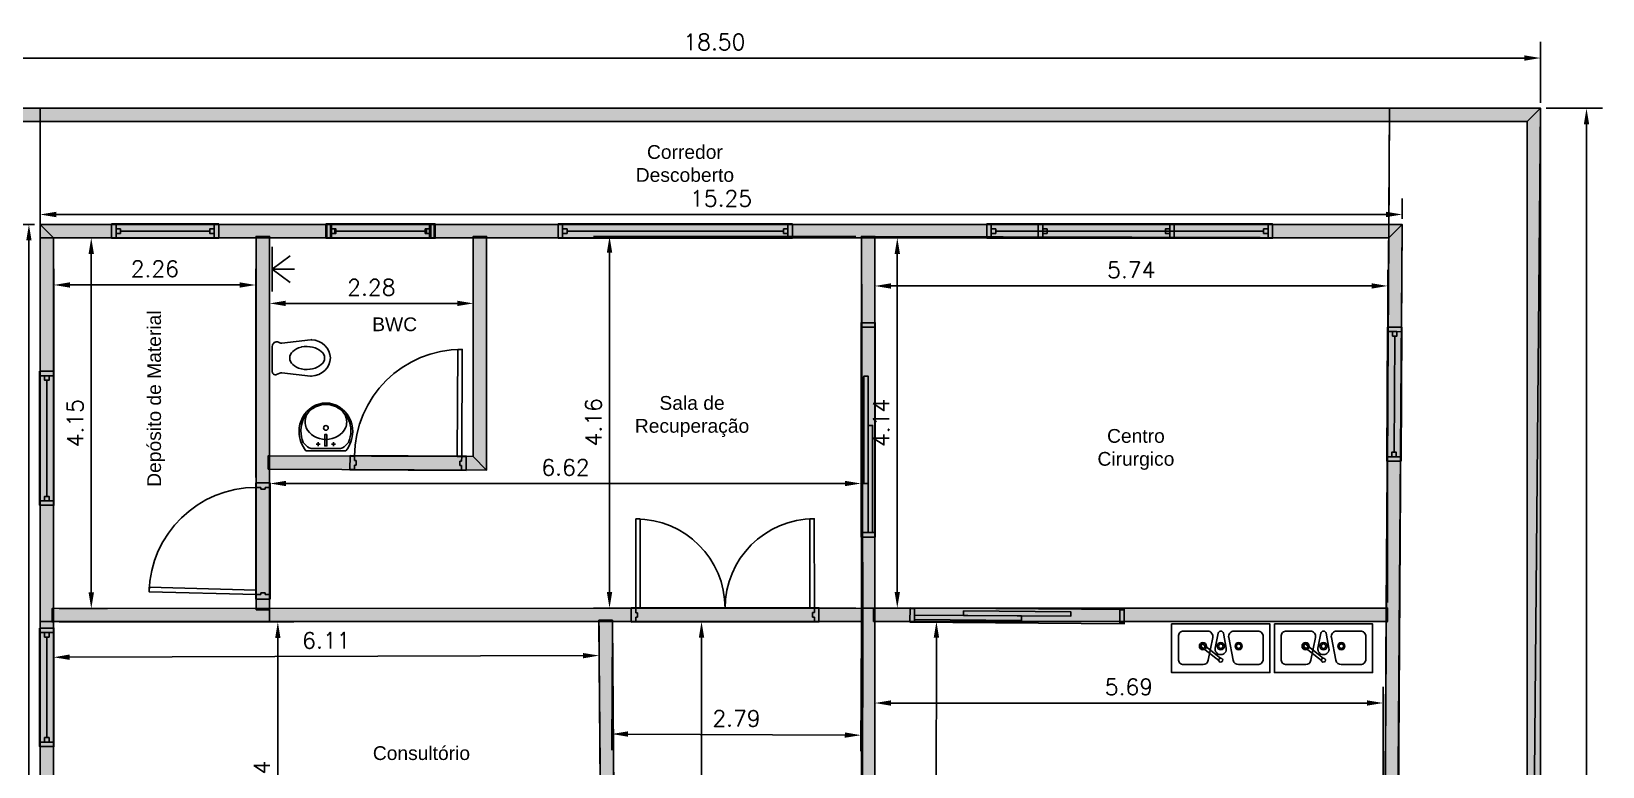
# Model space of a CAD drawing. Extents: x -7.4 to 20.1, y 0.2 to 18.5.
# Drawn here: x 2.51 to 20.1, y 10.26 to 18.49 of the extents above; entities that cross this region are included whole.
import ezdxf

# ---------------------------------------------------------------- set-up
doc = ezdxf.new("R2010")
doc.units = 0
doc.header["$MEASUREMENT"] = 0
doc.layers.get('0').update_dxf_attribs({"linetype": 'CONTINUOUS'})
doc.layers.get('Defpoints').update_dxf_attribs({"linetype": 'CONTINUOUS'})
for name, color, linetype in [('ACESSóRIOS', 7, 'CONTINUOUS'), ('ANNOTATIONS', 7, 'CONTINUOUS'), ('BUILDING_ENVELOPE', 51, 'CONTINUOUS'), ('ENCANAMENTO', 7, 'CONTINUOUS'), ('ENVELOPE_DE_CONSTRUçãO', 7, 'CONTINUOUS'), ('FIXTURES', 7, 'CONTINUOUS')]:
    doc.layers.add(name, color=color, linetype=linetype)
doc.styles.get("Standard").update_dxf_attribs({"font": 'txt.shx'})
doc.dimstyles.get("Standard").update_dxf_attribs({"dimtxt": 0.18, "dimasz": 0.18, "dimexe": 0.18, "dimexo": 0.0625, "dimgap": 0.09, "dimtad": 0, "dimtih": 1, "dimtoh": 1, "dimdec": 4, "dimzin": 0, "dimdsep": 46, "dimtxsty": 'Standard', "dimcen": 0.09, "dimadec": 0, "dimazin": 0, "dimtfac": 1, "dimtdec": 4, "dimtofl": 0, "dimtmove": 0, "dimatfit": 3, "dimfxl": 1, "dimtolj": 1, "dimtzin": 0, "dimarcsym": 0})

# ---------------------------------------------------------------- blocks, each defined once
blk = doc.blocks.new('*D26')
at = {"color": 0, "lineweight": -2, "transparency": 16777216}
for p, q in [((0.903, 17.694), (0.903, 18.374)), ((19.403, 17.694), (19.403, 18.374)), ((1.083, 18.194), (19.223, 18.194))]:
    blk.add_line(p, q, dxfattribs=at)
at = {"color": 0, "transparency": 16777216}
for points in [[(1.083, 18.224), (1.083, 18.164), (0.903, 18.194)], [(19.223, 18.224), (19.223, 18.164), (19.403, 18.194)]]:
    blk.add_solid(points, dxfattribs=at)
at = {"layer": 'Defpoints', "color": 0, "transparency": 16777216}
for p in [(19.403, 18.194), (0.903, 17.632), (19.403, 17.632)]:
    blk.add_point(p, dxfattribs=at)
at = {"color": 0, "transparency": 16777216, "insert": (10.153, 18.374), "char_height": 0.18, "attachment_point": 5}
blk.add_mtext('\\A1;18.50', dxfattribs=at)
blk = doc.blocks.new('*D27')
at = {"color": 0, "lineweight": -2, "transparency": 16777216}
for p, q in [((19.465, 17.632), (20.098, 17.632)), ((19.918, 17.452), (19.918, 0.362)), ((19.465, 0.182), (20.098, 0.182))]:
    blk.add_line(p, q, dxfattribs=at)
at = {"color": 0, "transparency": 16777216}
for points in [[(19.888, 17.452), (19.948, 17.452), (19.918, 17.632)], [(19.888, 0.362), (19.948, 0.362), (19.918, 0.182)]]:
    blk.add_solid(points, dxfattribs=at)
at = {"layer": 'Defpoints', "color": 0, "transparency": 16777216}
for p in [(19.403, 17.632), (19.403, 0.182), (19.918, 0.182)]:
    blk.add_point(p, dxfattribs=at)
at = {"color": 0, "transparency": 16777216, "insert": (19.738, 8.907), "char_height": 0.18, "attachment_point": 5, "rotation": 90}
blk.add_mtext('\\A1;17.45', dxfattribs=at)
blk = doc.blocks.new('*D29')
at = {"color": 0, "lineweight": -2, "transparency": 16777216}
for p, q in [((2.603, 16.394), (2.603, 16.623)), ((17.854, 16.394), (17.854, 16.623)), ((2.783, 16.443), (17.674, 16.443))]:
    blk.add_line(p, q, dxfattribs=at)
at = {"color": 0, "transparency": 16777216}
for points in [[(2.783, 16.473), (2.783, 16.413), (2.603, 16.443)], [(17.674, 16.473), (17.674, 16.413), (17.854, 16.443)]]:
    blk.add_solid(points, dxfattribs=at)
at = {"layer": 'Defpoints', "color": 0, "transparency": 16777216}
for p in [(17.854, 16.443), (2.603, 16.332), (17.854, 16.332)]:
    blk.add_point(p, dxfattribs=at)
at = {"color": 0, "transparency": 16777216, "insert": (10.228, 16.623), "char_height": 0.18, "attachment_point": 5}
blk.add_mtext('\\A1;15.25', dxfattribs=at)
blk = doc.blocks.new('*D30')
at = {"color": 0, "lineweight": -2, "transparency": 16777216}
for p, q in [((2.54, 16.332), (2.298, 16.332)), ((2.478, 16.152), (2.478, 1.412)), ((2.54, 1.232), (2.298, 1.232))]:
    blk.add_line(p, q, dxfattribs=at)
at = {"color": 0, "transparency": 16777216}
for points in [[(2.448, 16.152), (2.508, 16.152), (2.478, 16.332)], [(2.448, 1.412), (2.508, 1.412), (2.478, 1.232)]]:
    blk.add_solid(points, dxfattribs=at)
at = {"layer": 'Defpoints', "color": 0, "transparency": 16777216}
for p in [(2.603, 16.332), (2.478, 1.232), (2.603, 1.232)]:
    blk.add_point(p, dxfattribs=at)
at = {"color": 0, "transparency": 16777216, "insert": (2.298, 8.782), "char_height": 0.18, "attachment_point": 5, "rotation": 90}
blk.add_mtext('\\A1;15.10', dxfattribs=at)
blk = doc.blocks.new('*D31')
at = {"color": 0, "lineweight": -2, "transparency": 16777216}
for p, q in [((12.012, 16.182), (12.381, 16.182)), ((12.201, 16.002), (12.201, 12.218)), ((12.012, 12.038), (12.381, 12.038))]:
    blk.add_line(p, q, dxfattribs=at)
at = {"color": 0, "transparency": 16777216}
for points in [[(12.171, 16.002), (12.231, 16.002), (12.201, 16.182)], [(12.171, 12.218), (12.231, 12.218), (12.201, 12.038)]]:
    blk.add_solid(points, dxfattribs=at)
at = {"layer": 'Defpoints', "color": 0, "transparency": 16777216}
for p in [(11.95, 16.182), (11.95, 12.038), (12.201, 12.038)]:
    blk.add_point(p, dxfattribs=at)
at = {"color": 0, "transparency": 16777216, "insert": (12.021, 14.11), "char_height": 0.18, "attachment_point": 5, "rotation": 90}
blk.add_mtext('\\A1;4.14', dxfattribs=at)
blk = doc.blocks.new('*D32')
at = {"color": 0, "lineweight": -2, "transparency": 16777216}
for p, q in [((11.95, 12.1), (11.95, 15.823)), ((17.691, 12.1), (17.692, 15.823)), ((12.13, 15.643), (17.512, 15.643))]:
    blk.add_line(p, q, dxfattribs=at)
at = {"color": 0, "transparency": 16777216}
for points in [[(12.13, 15.673), (12.13, 15.613), (11.95, 15.643)], [(17.512, 15.673), (17.512, 15.613), (17.692, 15.643)]]:
    blk.add_solid(points, dxfattribs=at)
at = {"layer": 'Defpoints', "color": 0, "transparency": 16777216}
for p in [(17.692, 15.643), (11.95, 12.038), (17.691, 12.038)]:
    blk.add_point(p, dxfattribs=at)
at = {"color": 0, "transparency": 16777216, "insert": (14.821, 15.823), "char_height": 0.18, "attachment_point": 5, "rotation": 359.999}
blk.add_mtext('\\A1;5.74', dxfattribs=at)
blk = doc.blocks.new('*D33')
at = {"color": 0, "lineweight": -2, "transparency": 16777216}
for p, q in [((5.178, 13.375), (5.178, 13.252)), ((5.358, 13.432), (11.615, 13.432)), ((11.795, 13.375), (11.795, 13.252))]:
    blk.add_line(p, q, dxfattribs=at)
at = {"color": 0, "transparency": 16777216}
for points in [[(5.358, 13.462), (5.358, 13.402), (5.178, 13.432)], [(11.615, 13.462), (11.615, 13.402), (11.795, 13.432)]]:
    blk.add_solid(points, dxfattribs=at)
at = {"layer": 'Defpoints', "color": 0, "transparency": 16777216}
for p in [(5.178, 13.438), (11.795, 13.438), (11.795, 13.432)]:
    blk.add_point(p, dxfattribs=at)
at = {"color": 0, "transparency": 16777216, "insert": (8.486, 13.612), "char_height": 0.18, "attachment_point": 5}
blk.add_mtext('\\A1;6.62', dxfattribs=at)
blk = doc.blocks.new('*D34')
at = {"color": 0, "lineweight": -2, "transparency": 16777216}
for p, q in [((2.758, 13.5), (2.758, 15.834)), ((5.017, 13.5), (5.017, 15.834)), ((4.837, 15.654), (2.938, 15.654))]:
    blk.add_line(p, q, dxfattribs=at)
at = {"color": 0, "transparency": 16777216}
for points in [[(2.938, 15.684), (2.938, 15.624), (2.758, 15.654)], [(4.837, 15.684), (4.837, 15.624), (5.017, 15.654)]]:
    blk.add_solid(points, dxfattribs=at)
at = {"layer": 'Defpoints', "color": 0, "transparency": 16777216}
for p in [(2.758, 15.654), (2.758, 13.438), (5.017, 13.438)]:
    blk.add_point(p, dxfattribs=at)
at = {"color": 0, "transparency": 16777216, "insert": (3.888, 15.834), "char_height": 0.18, "attachment_point": 5}
blk.add_mtext('\\A1;2.26', dxfattribs=at)
blk = doc.blocks.new('*D35')
at = {"color": 0, "lineweight": -2, "transparency": 16777216}
for p, q in [((5.172, 16.119), (5.172, 15.268)), ((7.453, 16.119), (7.453, 15.268)), ((5.352, 15.448), (7.273, 15.448))]:
    blk.add_line(p, q, dxfattribs=at)
at = {"color": 0, "transparency": 16777216}
for points in [[(5.352, 15.478), (5.352, 15.418), (5.172, 15.448)], [(7.273, 15.478), (7.273, 15.418), (7.453, 15.448)]]:
    blk.add_solid(points, dxfattribs=at)
at = {"layer": 'Defpoints', "color": 0, "transparency": 16777216}
for p in [(5.172, 16.182), (7.453, 16.182), (7.453, 15.448)]:
    blk.add_point(p, dxfattribs=at)
at = {"color": 0, "transparency": 16777216, "insert": (6.312, 15.628), "char_height": 0.18, "attachment_point": 5}
blk.add_mtext('\\A1;2.28', dxfattribs=at)
blk = doc.blocks.new('*D36')
at = {"color": 0, "lineweight": -2, "transparency": 16777216}
for p, q in [((2.753, 11.819), (2.755, 11.307)), ((8.862, 11.838), (8.863, 11.326)), ((2.934, 11.488), (8.683, 11.505))]:
    blk.add_line(p, q, dxfattribs=at)
at = {"color": 0, "transparency": 16777216}
for points in [[(2.934, 11.518), (2.934, 11.458), (2.754, 11.487)], [(8.682, 11.535), (8.683, 11.475), (8.863, 11.506)]]:
    blk.add_solid(points, dxfattribs=at)
at = {"layer": 'Defpoints', "color": 0, "transparency": 16777216}
for p in [(2.753, 11.882), (8.861, 11.901), (8.863, 11.506)]:
    blk.add_point(p, dxfattribs=at)
at = {"color": 0, "transparency": 16777216, "insert": (5.808, 11.676), "char_height": 0.18, "attachment_point": 5, "rotation": 0.1771}
blk.add_mtext('\\A1;6.11', dxfattribs=at)
blk = doc.blocks.new('*D37')
at = {"color": 0, "lineweight": -2, "transparency": 16777216}
for p, q in [((9.074, 11.886), (10.189, 11.886)), ((10.009, 11.706), (10.009, 1.412)), ((9.074, 1.232), (10.189, 1.232))]:
    blk.add_line(p, q, dxfattribs=at)
at = {"color": 0, "transparency": 16777216}
for points in [[(9.979, 11.706), (10.039, 11.706), (10.009, 11.886)], [(9.979, 1.412), (10.039, 1.412), (10.009, 1.232)]]:
    blk.add_solid(points, dxfattribs=at)
at = {"layer": 'Defpoints', "color": 0, "transparency": 16777216}
for p in [(9.011, 11.886), (9.011, 1.232), (10.009, 1.232)]:
    blk.add_point(p, dxfattribs=at)
at = {"color": 0, "transparency": 16777216, "insert": (9.829, 6.559), "char_height": 0.18, "attachment_point": 5, "rotation": 90}
blk.add_mtext('\\A1;10.65', dxfattribs=at)
blk = doc.blocks.new('*D39')
at = {"color": 0, "lineweight": -2, "transparency": 16777216}
for p, q in [((2.815, 16.182), (3.356, 16.182)), ((3.176, 12.212), (3.176, 16.002)), ((2.815, 12.032), (3.356, 12.032))]:
    blk.add_line(p, q, dxfattribs=at)
at = {"color": 0, "transparency": 16777216}
for points in [[(3.146, 16.002), (3.206, 16.002), (3.176, 16.182)], [(3.146, 12.212), (3.206, 12.212), (3.176, 12.032)]]:
    blk.add_solid(points, dxfattribs=at)
at = {"layer": 'Defpoints', "color": 0, "transparency": 16777216}
for p in [(2.753, 16.182), (3.176, 16.182), (2.753, 12.032)]:
    blk.add_point(p, dxfattribs=at)
at = {"color": 0, "transparency": 16777216, "insert": (2.996, 14.107), "char_height": 0.18, "attachment_point": 5, "rotation": 90}
blk.add_mtext('\\A1;4.15', dxfattribs=at)
blk = doc.blocks.new('*D40')
at = {"color": 0, "lineweight": -2, "transparency": 16777216}
for p, q in [((2.815, 11.882), (5.445, 11.882)), ((5.265, 11.702), (5.265, 8.418)), ((2.815, 8.238), (5.445, 8.238))]:
    blk.add_line(p, q, dxfattribs=at)
at = {"color": 0, "transparency": 16777216}
for points in [[(5.235, 11.702), (5.295, 11.702), (5.265, 11.882)], [(5.235, 8.418), (5.295, 8.418), (5.265, 8.238)]]:
    blk.add_solid(points, dxfattribs=at)
at = {"layer": 'Defpoints', "color": 0, "transparency": 16777216}
for p in [(2.753, 11.882), (2.753, 8.238), (5.265, 8.238)]:
    blk.add_point(p, dxfattribs=at)
at = {"color": 0, "transparency": 16777216, "insert": (5.085, 10.06), "char_height": 0.18, "attachment_point": 5, "rotation": 90}
blk.add_mtext('\\A1;3.64', dxfattribs=at)
blk = doc.blocks.new('*D47')
at = {"color": 0, "lineweight": -2, "transparency": 16777216}
for p, q in [((12.017, 11.888), (12.819, 11.887)), ((12.634, 6.517), (12.639, 11.707)), ((12.012, 6.338), (12.814, 6.337))]:
    blk.add_line(p, q, dxfattribs=at)
at = {"color": 0, "transparency": 16777216}
for points in [[(12.609, 11.707), (12.669, 11.707), (12.639, 11.887)], [(12.604, 6.517), (12.664, 6.517), (12.634, 6.337)]]:
    blk.add_solid(points, dxfattribs=at)
at = {"layer": 'Defpoints', "color": 0, "transparency": 16777216}
for p in [(11.955, 11.888), (12.639, 11.887), (11.95, 6.338)]:
    blk.add_point(p, dxfattribs=at)
at = {"color": 0, "transparency": 16777216, "insert": (12.456, 9.112), "char_height": 0.18, "attachment_point": 5, "rotation": 89.9476}
blk.add_mtext('\\A1;5.55', dxfattribs=at)
blk = doc.blocks.new('*D48')
at = {"color": 0, "lineweight": -2, "transparency": 16777216}
for p, q in [((11.95, 6.4), (11.95, 11.155)), ((17.64, 6.4), (17.64, 11.155)), ((12.13, 10.975), (17.46, 10.975))]:
    blk.add_line(p, q, dxfattribs=at)
at = {"color": 0, "transparency": 16777216}
for points in [[(12.13, 11.005), (12.13, 10.945), (11.95, 10.975)], [(17.46, 11.005), (17.46, 10.945), (17.64, 10.975)]]:
    blk.add_solid(points, dxfattribs=at)
at = {"layer": 'Defpoints', "color": 0, "transparency": 16777216}
for p in [(17.64, 10.975), (11.95, 6.338), (17.64, 6.338)]:
    blk.add_point(p, dxfattribs=at)
at = {"color": 0, "transparency": 16777216, "insert": (14.795, 11.155), "char_height": 0.18, "attachment_point": 5}
blk.add_mtext('\\A1;5.69', dxfattribs=at)
blk = doc.blocks.new('*D53')
at = {"color": 0, "lineweight": -2, "transparency": 16777216}
for p, q in [((11.737, 16.197), (8.799, 16.197)), ((8.979, 12.218), (8.979, 16.017)), ((11.737, 12.038), (8.799, 12.038))]:
    blk.add_line(p, q, dxfattribs=at)
at = {"color": 0, "transparency": 16777216}
for points in [[(8.949, 16.017), (9.009, 16.017), (8.979, 16.197)], [(8.949, 12.218), (9.009, 12.218), (8.979, 12.038)]]:
    blk.add_solid(points, dxfattribs=at)
at = {"layer": 'Defpoints', "color": 0, "transparency": 16777216}
for p in [(8.979, 16.197), (11.8, 16.197), (11.8, 12.038)]:
    blk.add_point(p, dxfattribs=at)
at = {"color": 0, "transparency": 16777216, "insert": (8.799, 14.117), "char_height": 0.18, "attachment_point": 5, "rotation": 90}
blk.add_mtext('\\A1;4.16', dxfattribs=at)
blk = doc.blocks.new('*D58')
at = {"color": 0, "lineweight": -2, "transparency": 16777216}
for p, q in [((9.011, 11.838), (9.004, 10.448)), ((11.799, 11.825), (11.793, 10.435)), ((9.185, 10.628), (11.614, 10.616))]:
    blk.add_line(p, q, dxfattribs=at)
at = {"color": 0, "transparency": 16777216}
for points in [[(9.185, 10.658), (9.185, 10.598), (9.005, 10.628)], [(11.614, 10.646), (11.613, 10.586), (11.794, 10.615)]]:
    blk.add_solid(points, dxfattribs=at)
at = {"layer": 'Defpoints', "color": 0, "transparency": 16777216}
for p in [(9.011, 11.901), (11.8, 11.888), (11.794, 10.615)]:
    blk.add_point(p, dxfattribs=at)
at = {"color": 0, "transparency": 16777216, "insert": (10.4, 10.802), "char_height": 0.18, "attachment_point": 5, "rotation": 359.7282}
blk.add_mtext('\\A1;2.79', dxfattribs=at)

msp = doc.modelspace()

# ---------------------------------------------------------------- hatches: boundary and pattern name
at = {"layer": 'BUILDING_ENVELOPE'}
for points in [[(0.903, 17.632), (19.403, 17.632), (19.253, 17.482), (1.053, 17.482)], [(19.253, 0.182), (19.253, 17.482), (19.403, 17.632), (19.403, 0.182), (19.328, 0.182)], [(2.603, 16.332), (17.854, 16.332), (17.703, 16.182), (2.753, 16.182)], [(2.753, 16.182), (2.753, 1.232), (2.603, 1.232), (2.603, 16.332)], [(5.022, 16.182), (5.172, 16.182), (5.172, 16.197), (5.022, 16.197)], [(7.453, 16.182), (7.603, 16.182), (7.603, 16.197), (7.453, 16.197)], [(11.8, 16.182), (11.95, 16.182), (11.95, 16.197), (11.8, 16.197)], [(17.854, 16.332), (17.757, 1.082), (17.608, 1.232), (17.703, 16.182)], [(5.172, 16.182), (5.173, 12.033), (5.023, 12.033), (5.022, 16.182)], [(7.453, 13.733), (7.453, 16.182), (7.603, 16.182), (7.603, 13.582)], [(11.95, 16.182), (11.95, 4.332), (11.8, 4.182), (11.8, 16.182)], [(5.172, 13.593), (5.172, 13.743), (5.157, 13.743), (5.157, 13.593)], [(5.172, 13.743), (7.453, 13.733), (7.603, 13.582), (5.172, 13.593)], [(2.753, 11.882), (2.753, 12.032), (2.738, 12.032), (2.738, 11.882)], [(2.753, 12.032), (11.8, 12.038), (11.8, 11.888), (2.753, 11.882)], [(5.173, 12.033), (5.023, 12.033), (5.023, 12.018), (5.173, 12.018)], [(11.8, 12.038), (11.8, 11.888), (11.815, 11.888), (11.815, 12.038)], [(11.95, 11.888), (11.95, 12.038), (11.935, 12.038), (11.935, 11.888)], [(11.95, 12.038), (17.676, 12.038), (17.676, 11.888), (11.95, 11.888)], [(17.676, 12.038), (17.676, 11.888), (17.691, 11.888), (17.691, 12.038)], [(8.861, 11.886), (9.011, 11.886), (9.011, 11.901), (8.861, 11.901)], [(9.011, 11.886), (9.073, 4.188), (8.922, 4.338), (8.861, 11.886)]]:
    msp.add_hatch(color=253, dxfattribs=at).paths.add_polyline_path(points)

# ---------------------------------------------------------------- linework, layer by layer
for points in [[(0.903, 17.632), (19.403, 17.632), (19.253, 1.082), (0.903, 1.082), (0.903, 17.632)], [(0.903, 17.632), (19.403, 17.632)], [(0.903, 1.082), (2.603, 1.082), (2.603, 16.332), (2.603, 17.632), (0.903, 17.632), (0.903, 1.082)], [(2.603, 16.332), (17.854, 16.332), (17.757, 1.082), (0.903, 1.082)], [(2.603, 16.332), (17.854, 16.332), (17.742, 1.097), (2.603, 1.232), (2.603, 16.332)]]:
    msp.add_lwpolyline(points)
at = {"layer": 'ACESSóRIOS', "color": 7, "linetype": 'Continuous'}
for p, q in [((15.617, 11.638), (15.597, 11.613)), ((15.597, 11.613), (15.801, 11.452)), ((15.821, 11.476), (15.617, 11.638)), ((16.767, 11.638), (16.747, 11.613)), ((16.747, 11.613), (16.951, 11.452)), ((16.971, 11.476), (16.767, 11.638))]:
    msp.add_line(p, q, dxfattribs=at)
for points in [[(15.273, 11.86), (15.273, 11.316), (16.373, 11.316), (16.373, 11.86)], [(16.423, 11.86), (16.423, 11.316), (17.523, 11.316), (17.523, 11.86)]]:
    msp.add_lwpolyline(points, close=True, dxfattribs=at)
for points in [[(15.348, 11.72), (15.348, 11.465, 0.414214), (15.408, 11.405), (15.624, 11.405, 0.357511), (15.682, 11.453), (15.733, 11.708, 0.473285), (15.675, 11.78), (15.408, 11.78, 0.414214)], [(15.761, 11.588), (15.793, 11.755, -0.3601), (15.823, 11.78, -0.3601), (15.852, 11.755), (15.884, 11.588, -0.470481), (15.825, 11.517), (15.82, 11.517, -0.470481)], [(16.298, 11.72), (16.298, 11.465, -0.414214), (16.238, 11.405), (16.022, 11.405, -0.357511), (15.963, 11.453), (15.912, 11.708, -0.473285), (15.971, 11.78), (16.238, 11.78, -0.414214)], [(16.498, 11.72), (16.498, 11.465, 0.414214), (16.558, 11.405), (16.774, 11.405, 0.357511), (16.832, 11.453), (16.883, 11.708, 0.473285), (16.825, 11.78), (16.558, 11.78, 0.414214)], [(16.911, 11.588), (16.943, 11.755, -0.3601), (16.973, 11.78, -0.3601), (17.002, 11.755), (17.034, 11.588, -0.470481), (16.975, 11.517), (16.97, 11.517, -0.470481)], [(17.448, 11.72), (17.448, 11.465, -0.414214), (17.388, 11.405), (17.172, 11.405, -0.357511), (17.113, 11.453), (17.062, 11.708, -0.473285), (17.121, 11.78), (17.388, 11.78, -0.414214)]]:
    msp.add_lwpolyline(points, format="xyb", close=True, dxfattribs=at)
for centre, radius, start, end in [((15.623, 11.611), 0.04, 0, 180), ((15.623, 11.611), 0.04, 180, 0), ((15.623, 11.611), 0.025, 0, 180), ((15.623, 11.611), 0.025, 180, 0), ((15.823, 11.611), 0.04, 0, 180), ((15.823, 11.611), 0.04, 180, 0), ((15.823, 11.611), 0.025, 0, 180), ((15.823, 11.611), 0.025, 180, 0), ((16.023, 11.611), 0.04, 0, 180), ((16.023, 11.611), 0.04, 180, 0), ((16.023, 11.611), 0.025, 0, 180), ((16.023, 11.611), 0.025, 180, 0), ((16.773, 11.611), 0.04, 0, 180), ((16.773, 11.611), 0.04, 180, 0), ((16.773, 11.611), 0.025, 0, 180), ((16.773, 11.611), 0.025, 180, 0), ((16.973, 11.611), 0.04, 0, 180), ((16.973, 11.611), 0.04, 180, 0), ((16.973, 11.611), 0.025, 0, 180), ((16.973, 11.611), 0.025, 180, 0), ((17.173, 11.611), 0.04, 0, 180), ((17.173, 11.611), 0.04, 180, 0), ((17.173, 11.611), 0.025, 0, 180), ((17.173, 11.611), 0.025, 180, 0)]:
    msp.add_arc(centre, radius, start, end, dxfattribs=at)
for centre, start_param, end_param in [((15.823, 11.455), 1.570796, 2.366399), ((15.823, 11.455), 1.570796, 2.366399), ((15.823, 11.455), 2.366399, 4.712389), ((15.823, 11.455), 0.775193, 1.570796), ((15.823, 11.455), 0.775193, 1.570796), ((15.823, 11.455), 4.712389, 7.058379), ((16.973, 11.455), 1.570796, 2.366399), ((16.973, 11.455), 1.570796, 2.366399), ((16.973, 11.455), 2.366399, 4.712389), ((16.973, 11.455), 0.775193, 1.570796), ((16.973, 11.455), 0.775193, 1.570796), ((16.973, 11.455), 4.712389, 7.058379)]:
    msp.add_ellipse(centre, major_axis=(0.0137, 0.0172), ratio=0.994737, start_param=start_param, end_param=end_param, dxfattribs=at)
at = {"layer": 'BUILDING_ENVELOPE', "color": 7, "linetype": 'Continuous'}
for p, q in [((0.903, 17.632), (19.403, 17.632)), ((1.053, 17.482), (19.253, 17.482)), ((2.603, 16.332), (17.854, 16.332)), ((2.603, 16.332), (2.603, 1.232)), ((3.403, 16.182), (3.403, 16.332)), ((3.403, 16.332), (3.453, 16.332)), ((3.403, 16.182), (3.403, 16.332)), ((3.453, 16.332), (3.453, 16.282)), ((3.453, 16.232), (3.453, 16.182)), ((3.503, 16.257), (4.503, 16.257)), ((4.603, 16.332), (4.553, 16.332)), ((4.553, 16.332), (4.553, 16.282)), ((4.553, 16.232), (4.553, 16.182)), ((4.603, 16.182), (4.603, 16.332)), ((4.603, 16.182), (4.603, 16.332)), ((5.803, 16.182), (5.803, 16.332)), ((5.803, 16.332), (5.853, 16.332)), ((5.803, 16.182), (5.803, 16.332)), ((5.815, 16.332), (5.815, 16.182)), ((5.865, 16.332), (5.815, 16.332)), ((5.815, 16.332), (5.815, 16.182)), ((5.853, 16.332), (5.853, 16.282)), ((5.853, 16.232), (5.853, 16.182)), ((5.865, 16.282), (5.865, 16.332)), ((5.865, 16.182), (5.865, 16.232)), ((5.903, 16.257), (6.928, 16.257)), ((6.915, 16.257), (5.915, 16.257)), ((6.965, 16.282), (6.965, 16.332)), ((6.965, 16.332), (7.015, 16.332)), ((6.965, 16.182), (6.965, 16.232)), ((7.028, 16.332), (6.978, 16.332)), ((6.978, 16.332), (6.978, 16.282)), ((6.978, 16.232), (6.978, 16.182)), ((7.015, 16.332), (7.015, 16.182)), ((7.015, 16.332), (7.015, 16.182)), ((7.028, 16.182), (7.028, 16.332)), ((7.028, 16.182), (7.028, 16.332)), ((8.403, 16.182), (8.403, 16.332)), ((8.403, 16.332), (8.453, 16.332)), ((8.403, 16.182), (8.403, 16.332)), ((8.453, 16.332), (8.453, 16.282)), ((8.453, 16.232), (8.453, 16.182)), ((8.503, 16.257), (10.927, 16.257)), ((11.027, 16.332), (10.977, 16.332)), ((10.977, 16.332), (10.977, 16.282)), ((10.977, 16.232), (10.977, 16.182)), ((11.027, 16.182), (11.027, 16.332)), ((11.027, 16.182), (11.027, 16.332)), ((13.203, 16.182), (13.203, 16.332)), ((13.203, 16.332), (13.253, 16.332)), ((13.203, 16.182), (13.203, 16.332)), ((13.253, 16.332), (13.253, 16.282)), ((13.253, 16.232), (13.253, 16.182)), ((13.303, 16.257), (15.203, 16.257)), ((13.779, 16.182), (13.779, 16.332)), ((13.779, 16.332), (13.829, 16.332)), ((13.779, 16.182), (13.779, 16.332)), ((13.829, 16.332), (13.829, 16.282)), ((13.829, 16.232), (13.829, 16.182)), ((13.879, 16.257), (16.303, 16.257)), ((15.303, 16.332), (15.253, 16.332)), ((15.253, 16.332), (15.253, 16.282)), ((15.253, 16.232), (15.253, 16.182)), ((15.303, 16.182), (15.303, 16.332)), ((15.303, 16.182), (15.303, 16.332)), ((16.403, 16.332), (16.353, 16.332)), ((16.353, 16.332), (16.353, 16.282)), ((16.353, 16.232), (16.353, 16.182)), ((16.403, 16.182), (16.403, 16.332)), ((16.403, 16.182), (16.403, 16.332)), ((17.854, 16.332), (17.757, 1.082)), ((2.753, 16.182), (17.703, 16.182)), ((2.753, 16.182), (2.753, 1.232)), ((3.453, 16.182), (3.403, 16.182)), ((4.553, 16.182), (4.603, 16.182)), ((5.022, 16.182), (5.023, 12.033)), ((5.172, 16.182), (5.173, 12.033)), ((5.853, 16.182), (5.803, 16.182)), ((5.815, 16.182), (5.865, 16.182)), ((7.015, 16.182), (6.965, 16.182)), ((6.978, 16.182), (7.028, 16.182)), ((7.453, 13.733), (7.453, 16.182)), ((7.603, 13.582), (7.603, 16.182)), ((8.453, 16.182), (8.403, 16.182)), ((10.977, 16.182), (11.027, 16.182)), ((11.8, 16.182), (11.8, 4.182)), ((11.95, 16.182), (11.95, 4.332)), ((13.253, 16.182), (13.203, 16.182)), ((13.829, 16.182), (13.779, 16.182)), ((15.253, 16.182), (15.303, 16.182)), ((16.353, 16.182), (16.403, 16.182)), ((17.703, 16.182), (17.608, 1.232)), ((17.697, 15.182), (17.696, 15.132)), ((17.696, 15.132), (17.746, 15.132)), ((17.846, 15.181), (17.697, 15.182)), ((17.846, 15.181), (17.697, 15.182)), ((17.796, 15.132), (17.846, 15.131)), ((17.846, 15.131), (17.846, 15.181)), ((17.763, 13.782), (17.771, 15.082)), ((2.603, 14.688), (2.753, 14.688)), ((2.603, 14.638), (2.603, 14.688)), ((2.603, 14.688), (2.753, 14.688)), ((2.653, 14.638), (2.603, 14.638)), ((2.753, 14.638), (2.703, 14.638)), ((2.753, 14.688), (2.753, 14.638)), ((2.678, 14.588), (2.678, 13.288)), ((5.172, 13.743), (7.453, 13.733)), ((6.073, 13.589), (6.074, 13.739)), ((6.073, 13.589), (6.074, 13.739)), ((6.074, 13.739), (6.124, 13.739)), ((6.124, 13.739), (6.123, 13.689)), ((7.324, 13.733), (7.323, 13.683)), ((7.374, 13.733), (7.324, 13.733)), ((7.373, 13.583), (7.374, 13.733)), ((7.373, 13.583), (7.374, 13.733)), ((17.687, 13.682), (17.687, 13.732)), ((17.687, 13.732), (17.737, 13.732)), ((17.787, 13.732), (17.837, 13.731)), ((17.837, 13.731), (17.837, 13.681)), ((5.172, 13.593), (7.603, 13.582)), ((6.123, 13.589), (6.073, 13.589)), ((6.123, 13.689), (6.143, 13.688)), ((6.123, 13.639), (6.123, 13.589)), ((6.143, 13.638), (6.123, 13.639)), ((6.143, 13.688), (6.143, 13.638)), ((7.323, 13.683), (7.303, 13.683)), ((7.303, 13.683), (7.303, 13.633)), ((7.303, 13.633), (7.323, 13.633)), ((7.323, 13.633), (7.323, 13.583)), ((7.323, 13.583), (7.373, 13.583)), ((17.837, 13.681), (17.687, 13.682)), ((17.837, 13.681), (17.687, 13.682)), ((5.172, 13.438), (5.022, 13.438)), ((5.022, 13.438), (5.022, 13.388)), ((5.172, 13.438), (5.022, 13.438)), ((5.022, 13.388), (5.073, 13.388)), ((5.073, 13.388), (5.073, 13.368)), ((5.123, 13.388), (5.172, 13.388)), ((5.123, 13.368), (5.123, 13.388)), ((5.172, 13.388), (5.172, 13.438)), ((2.653, 13.238), (2.603, 13.238)), ((2.603, 13.238), (2.603, 13.188)), ((2.753, 13.238), (2.703, 13.238)), ((2.753, 13.188), (2.753, 13.238)), ((5.073, 13.368), (5.123, 13.368)), ((2.603, 13.188), (2.753, 13.188)), ((2.603, 13.188), (2.753, 13.188)), ((5.023, 12.138), (5.023, 12.188)), ((5.023, 12.188), (5.073, 12.188)), ((5.073, 12.188), (5.073, 12.208)), ((5.073, 12.208), (5.123, 12.208)), ((5.123, 12.208), (5.123, 12.188)), ((5.123, 12.188), (5.173, 12.188)), ((5.173, 12.188), (5.173, 12.138)), ((2.753, 12.032), (11.8, 12.038)), ((5.173, 12.138), (5.023, 12.138)), ((5.173, 12.138), (5.023, 12.138)), ((11.95, 12.038), (17.676, 12.038)), ((2.603, 11.813), (2.753, 11.813)), ((2.603, 11.763), (2.603, 11.813)), ((2.603, 11.813), (2.753, 11.813)), ((2.753, 11.882), (11.8, 11.888)), ((2.753, 11.813), (2.753, 11.763)), ((8.861, 11.886), (8.922, 4.338)), ((9.011, 11.886), (9.073, 4.188)), ((11.95, 11.888), (17.676, 11.888)), ((2.653, 11.763), (2.603, 11.763)), ((2.678, 11.713), (2.678, 10.588)), ((2.753, 11.763), (2.703, 11.763)), ((2.653, 10.538), (2.603, 10.538)), ((2.603, 10.538), (2.603, 10.488)), ((2.603, 10.488), (2.753, 10.488)), ((2.603, 10.488), (2.753, 10.488)), ((2.753, 10.538), (2.703, 10.538)), ((2.753, 10.488), (2.753, 10.538))]:
    msp.add_line(p, q, dxfattribs=at)
for points in [[(0.903, 17.632), (19.403, 17.632), (19.253, 17.482), (1.053, 17.482)], [(19.253, 0.182), (19.253, 17.482), (19.403, 17.632), (19.403, 0.182), (19.328, 0.182)], [(2.603, 16.332), (17.854, 16.332), (17.703, 16.182), (2.753, 16.182)], [(2.753, 16.182), (2.753, 1.232), (2.603, 1.232), (2.603, 16.332)], [(3.403, 16.177), (4.603, 16.177), (4.603, 16.337), (3.403, 16.337)], [(3.453, 16.282), (3.503, 16.282), (3.503, 16.232), (3.453, 16.232)], [(4.553, 16.282), (4.503, 16.282), (4.503, 16.232), (4.553, 16.232)], [(5.022, 16.182), (5.172, 16.182), (5.172, 16.197), (5.022, 16.197)], [(5.803, 16.177), (7.028, 16.177), (7.028, 16.337), (5.803, 16.337)], [(7.015, 16.337), (5.815, 16.337), (5.815, 16.177), (7.015, 16.177)], [(5.853, 16.282), (5.903, 16.282), (5.903, 16.232), (5.853, 16.232)], [(5.865, 16.232), (5.915, 16.232), (5.915, 16.282), (5.865, 16.282)], [(6.965, 16.232), (6.915, 16.232), (6.915, 16.282), (6.965, 16.282)], [(6.978, 16.282), (6.928, 16.282), (6.928, 16.232), (6.978, 16.232)], [(7.453, 16.182), (7.603, 16.182), (7.603, 16.197), (7.453, 16.197)], [(8.403, 16.177), (11.027, 16.177), (11.027, 16.337), (8.403, 16.337)], [(8.453, 16.282), (8.503, 16.282), (8.503, 16.232), (8.453, 16.232)], [(10.977, 16.282), (10.927, 16.282), (10.927, 16.232), (10.977, 16.232)], [(11.8, 16.182), (11.95, 16.182), (11.95, 16.197), (11.8, 16.197)], [(13.203, 16.177), (15.303, 16.177), (15.303, 16.337), (13.203, 16.337)], [(13.253, 16.282), (13.303, 16.282), (13.303, 16.232), (13.253, 16.232)], [(13.779, 16.177), (16.403, 16.177), (16.403, 16.337), (13.779, 16.337)], [(13.829, 16.282), (13.879, 16.282), (13.879, 16.232), (13.829, 16.232)], [(15.253, 16.282), (15.203, 16.282), (15.203, 16.232), (15.253, 16.232)], [(16.353, 16.282), (16.303, 16.282), (16.303, 16.232), (16.353, 16.232)], [(17.854, 16.332), (17.757, 1.082), (17.608, 1.232), (17.703, 16.182)], [(5.172, 16.182), (5.173, 12.033), (5.023, 12.033), (5.022, 16.182)], [(7.453, 13.733), (7.453, 16.182), (7.603, 16.182), (7.603, 13.582)], [(11.95, 16.182), (11.95, 4.332), (11.8, 4.182), (11.8, 16.182)], [(17.842, 13.681), (17.852, 15.181), (17.691, 15.182), (17.682, 13.682)], [(17.746, 15.132), (17.746, 15.082), (17.796, 15.082), (17.796, 15.132)], [(7.279, 14.933), (7.274, 13.733), (7.324, 13.733), (7.329, 14.933)], [(2.598, 14.688), (2.598, 13.188), (2.758, 13.188), (2.758, 14.688)], [(2.703, 14.638), (2.703, 14.588), (2.653, 14.588), (2.653, 14.638)], [(5.172, 13.593), (5.172, 13.743), (5.157, 13.743), (5.157, 13.593)], [(5.172, 13.743), (7.453, 13.733), (7.603, 13.582), (5.172, 13.593)], [(6.073, 13.584), (7.373, 13.578), (7.374, 13.738), (6.074, 13.744)], [(17.737, 13.732), (17.738, 13.782), (17.788, 13.782), (17.787, 13.732)], [(5.178, 13.438), (5.178, 12.138), (5.018, 12.138), (5.017, 13.438)], [(2.703, 13.238), (2.703, 13.288), (2.653, 13.288), (2.653, 13.238)], [(3.824, 12.27), (5.024, 12.238), (5.023, 12.188), (3.823, 12.22)], [(2.753, 11.882), (2.753, 12.032), (2.738, 12.032), (2.738, 11.882)], [(2.753, 12.032), (11.8, 12.038), (11.8, 11.888), (2.753, 11.882)], [(5.173, 12.033), (5.023, 12.033), (5.023, 12.018), (5.173, 12.018)], [(11.8, 12.038), (11.8, 11.888), (11.815, 11.888), (11.815, 12.038)], [(11.95, 11.888), (11.95, 12.038), (11.935, 12.038), (11.935, 11.888)], [(11.95, 12.038), (17.676, 12.038), (17.676, 11.888), (11.95, 11.888)], [(17.676, 12.038), (17.676, 11.888), (17.691, 11.888), (17.691, 12.038)], [(2.598, 11.813), (2.598, 10.488), (2.758, 10.488), (2.758, 11.813)], [(8.861, 11.886), (9.011, 11.886), (9.011, 11.901), (8.861, 11.901)], [(9.011, 11.886), (9.073, 4.188), (8.922, 4.338), (8.861, 11.886)], [(2.703, 11.763), (2.703, 11.713), (2.653, 11.713), (2.653, 11.763)], [(2.703, 10.538), (2.703, 10.588), (2.653, 10.588), (2.653, 10.538)]]:
    msp.add_lwpolyline(points, close=True, dxfattribs=at)
at = {"layer": 'BUILDING_ENVELOPE'}
for points in [[(0.903, 1.082), (2.603, 1.082), (2.603, 17.632), (0.903, 17.632), (0.903, 1.082)], [(2.753, 16.182), (2.603, 16.182), (2.603, 17.632), (17.712, 17.632), (17.703, 16.182), (2.753, 16.182)], [(17.609, 1.083), (19.403, 1.083), (19.403, 17.632), (17.712, 17.632), (17.609, 1.083)], [(11.95, 16.182), (11.95, 12.038), (17.676, 12.038), (17.703, 16.182), (11.95, 16.197)], [(2.603, 11.886), (5.173, 11.886), (5.172, 16.182), (2.603, 16.182), (2.603, 11.886)], [(5.172, 13.593), (7.603, 13.582), (7.603, 16.182), (5.172, 16.182), (5.172, 13.593)], [(5.173, 11.886), (5.172, 13.593), (7.603, 13.582), (7.603, 16.182), (11.8, 16.182), (11.815, 12.038), (11.815, 11.888), (5.173, 11.886)], [(11.95, 6.338), (15.253, 6.338), (15.253, 8.837), (17.657, 8.838), (17.676, 12.038), (11.8, 12.038), (11.804, 6.338), (11.95, 6.338)], [(2.753, 8.238), (8.89, 8.239), (8.861, 11.886), (2.603, 11.886), (2.603, 8.238)], [(9.073, 4.188), (9.098, 1.082), (11.8, 1.082), (11.8, 4.182), (11.815, 11.888), (9.011, 11.886), (9.073, 4.188)]]:
    msp.add_lwpolyline(points, dxfattribs=at)
at = {"layer": 'BUILDING_ENVELOPE', "color": 7, "linetype": 'Continuous'}
for points in [[(19.328, 0.182), (19.403, 0.182), (19.403, 17.632)], [(19.328, 0.182), (19.253, 0.182), (19.253, 17.482)]]:
    msp.add_lwpolyline(points, dxfattribs=at)
for centre, start, end in [((7.324, 13.733), 89.7433, 179.7432), ((5.023, 12.188), 90.0097, 178.4749)]:
    msp.add_arc(centre, 1.2, start, end, dxfattribs=at)
at = {"layer": 'ENCANAMENTO', "color": 7, "linetype": 'Continuous'}
for p, q in [((5.203, 15.582), (5.203, 16.082)), ((5.203, 15.832), (5.403, 15.982)), ((5.203, 15.832), (5.403, 15.682)), ((5.203, 15.832), (5.453, 15.832))]:
    msp.add_line(p, q, dxfattribs=at)
at = {"layer": 'ENVELOPE_DE_CONSTRUçãO', "color": 7, "linetype": 'Continuous'}
for p, q in [((11.95, 15.232), (11.8, 15.232)), ((11.95, 12.832), (11.8, 12.832)), ((9.223, 11.886), (9.223, 12.036)), ((9.223, 12.036), (9.273, 12.036)), ((9.223, 11.886), (9.223, 12.036)), ((9.273, 12.036), (9.273, 11.986)), ((9.273, 11.986), (9.293, 11.986)), ((9.293, 11.986), (9.293, 11.936)), ((11.273, 11.987), (11.253, 11.987)), ((11.253, 11.987), (11.253, 11.937)), ((11.323, 12.037), (11.273, 12.037)), ((11.273, 12.037), (11.273, 11.987)), ((11.323, 11.887), (11.323, 12.037)), ((11.323, 11.887), (11.323, 12.037)), ((12.342, 11.884), (12.344, 12.034)), ((14.742, 11.867), (14.743, 12.017)), ((9.273, 11.886), (9.223, 11.886)), ((9.273, 11.936), (9.273, 11.886)), ((9.293, 11.936), (9.273, 11.936)), ((11.253, 11.937), (11.273, 11.937)), ((11.273, 11.937), (11.273, 11.887)), ((11.273, 11.887), (11.323, 11.887))]:
    msp.add_line(p, q, dxfattribs=at)
for points in [[(11.955, 12.832), (11.955, 15.232), (11.795, 15.232), (11.795, 12.832)], [(11.95, 15.232), (11.8, 15.232), (11.8, 15.182), (11.95, 15.182)], [(11.875, 13.432), (11.875, 14.632), (11.825, 14.632), (11.825, 13.432)], [(11.925, 12.882), (11.925, 14.082), (11.875, 14.082), (11.875, 12.882)], [(9.272, 13.036), (9.273, 12.036), (9.323, 12.036), (9.322, 13.036)], [(11.222, 13.037), (11.223, 12.037), (11.273, 12.037), (11.272, 13.037)], [(11.95, 12.832), (11.8, 12.832), (11.8, 12.882), (11.95, 12.882)], [(9.223, 11.881), (11.323, 11.882), (11.323, 12.042), (9.223, 12.041)], [(12.342, 11.879), (14.742, 11.862), (14.743, 12.022), (12.344, 12.039)], [(12.342, 11.884), (12.344, 12.034), (12.394, 12.034), (12.392, 11.884)], [(12.943, 11.955), (14.143, 11.946), (14.143, 11.996), (12.943, 12.005)], [(14.742, 11.867), (14.743, 12.017), (14.693, 12.017), (14.692, 11.867)], [(12.393, 11.909), (13.593, 11.9), (13.593, 11.95), (12.393, 11.959)]]:
    msp.add_lwpolyline(points, close=True, dxfattribs=at)
for centre, start, end in [((9.273, 12.036), 0.0364, 90.0364), ((11.273, 12.037), 90.0364, 180.0364)]:
    msp.add_arc(centre, 1, start, end, dxfattribs=at)
at = {"layer": 'FIXTURES', "color": 7, "linetype": 'Continuous'}
for p, q in [((5.203, 14.967), (5.203, 14.683)), ((5.286, 15.008), (5.272, 15.014)), ((5.631, 15.041), (5.311, 15.004)), ((5.251, 14.651), (5.286, 14.666)), ((5.311, 14.67), (5.631, 14.632)), ((5.55, 13.892), (5.582, 13.857)), ((5.579, 13.798), (6.026, 13.798)), ((5.66, 13.822), (5.803, 13.822)), ((5.738, 13.873), (5.695, 13.873)), ((5.715, 13.849), (5.715, 13.896)), ((5.803, 13.822), (5.946, 13.822)), ((5.91, 13.873), (5.867, 13.873)), ((5.887, 13.849), (5.887, 13.896)), ((6.023, 13.857), (6.055, 13.892))]:
    msp.add_line(p, q, dxfattribs=at)
msp.add_lwpolyline([(5.815, 13.979), (5.79, 13.979), (5.79, 13.852), (5.815, 13.852)], close=True, dxfattribs=at)
for centre, radius, start, end in [((5.253, 14.967), 0.05, 67.7643, 180), ((5.305, 15.054), 0.05, 247.7643, 276.5885), ((5.539, 14.911), 0.05, 99.9939, 105.173), ((5.637, 14.992), 0.05, 86.0231, 96.5885), ((5.237, 14.683), 0.0345, 180, 292.316), ((5.305, 14.62), 0.05, 83.3851, 112.316), ((5.539, 14.763), 0.05, 254.827, 260.0061), ((5.637, 14.682), 0.05, 263.3851, 273.9764), ((5.663, 13.933), 0.111, 223.2436, 268.2436), ((5.942, 13.933), 0.111, 271.7564, 316.7564)]:
    msp.add_arc(centre, radius, start, end, dxfattribs=at)
for centre, major_axis, ratio, start_param, end_param in [((5.609, 14.837), (0.211, 0), 0.630769, 1.976838, 4.306348), ((5.585, 14.837), (0.203, 0), 0.630769, 4.439966, 8.126405), ((5.623, 14.837), (0.23, 0), 0.891698, 4.790187, 7.776173), ((5.803, 14.014), (0, 0.318), 0.943396, 4.706119, 7.860251), ((5.804, 14.02), (0, 0.296), 0.949035, 0.002398, 0.695408), ((5.802, 14.02), (0, 0.296), 0.949035, -0.695408, -0.002398), ((5.804, 14.02), (0, 0.296), 0.949035, 0.695408, 1.447633), ((5.803, 14.121), (-0.233, 0), 0.841322, -0.693081, 0), ((5.803, 14.121), (-0.233, 0), 0.841322, -0.693081, 0), ((5.803, 14.121), (-0.233, 0), 0.841322, 0, 0.341166), ((5.803, 14.121), (-0.233, 0), 0.841322, 0, 0.341166), ((5.803, 14.054), (-0.0262, 0), 0.969719, -3.141017, -0.000576), ((5.802, 14.02), (0, 0.296), 0.949035, -1.447633, -0.695408), ((5.803, 14.121), (-0.233, 0), 0.841322, 3.141593, 3.834674), ((5.803, 14.121), (-0.233, 0), 0.841322, -3.141593, -2.448512), ((5.803, 14.121), (-0.233, 0), 0.841322, 2.800426, 3.141593), ((5.803, 14.121), (-0.233, 0), 0.841322, -3.482759, -3.141593), ((5.82, 14.017), (0, 0.336), 0.943396, 1.586763, 2.28018), ((5.804, 14.02), (0, 0.296), 0.949035, 1.447633, 1.570796), ((5.804, 14.02), (0, 0.296), 0.949035, 1.570796, 2.015896), ((5.803, 14.121), (-0.233, 0), 0.841322, 0.341166, 2.800426), ((5.803, 14.121), (-0.233, 0), 0.841322, 0.341166, 2.800426), ((5.803, 14.054), (-0.0262, 0), 0.969719, 0.000576, 3.141017), ((5.786, 14.017), (0, 0.336), 0.943396, 4.003006, 4.696422), ((5.802, 14.02), (0, 0.296), 0.949035, -2.015896, -1.570796), ((5.802, 14.02), (0, 0.296), 0.949035, -1.570796, -1.447633)]:
    msp.add_ellipse(centre, major_axis=major_axis, ratio=ratio, start_param=start_param, end_param=end_param, dxfattribs=at)

# ---------------------------------------------------------------- texts
at = {"layer": 'ANNOTATIONS', "char_height": 0.1541, "attachment_point": 5}
for s, insert, width in [('\\C7;\\fArial|b0|i0|;\\H0.15409676972777;Corredor \\PDescoberto', (9.823, 17.013), 1.3), ('\\C7;\\fArial|b0|i0|;\\H0.15409676972777;BWC', (6.573, 15.213), 1.3), ('\\C7;\\fArial|b0|i0|;\\H0.15409676972777;Sala de \\PRecuperação', (9.903, 14.182), 1.6), ('\\C7;\\fArial|b0|i0|;\\H0.15409676972777;Centro \\PCirurgico', (14.873, 13.813), 1.3), ('\\C7;\\fArial|b0|i0|;\\H0.15409676972777;Consultório', (6.873, 10.413), 1.3)]:
    msp.add_mtext(s, dxfattribs=dict(at, insert=insert, width=width))
at = {"layer": 'ANNOTATIONS', "insert": (3.903, 14.382), "char_height": 0.1541, "width": 2, "attachment_point": 5, "rotation": 90}
msp.add_mtext('\\C7;\\fArial|b0|i0|;\\H0.15409676972777;Depósito de Material', dxfattribs=at)

# ---------------------------------------------------------------- dimensions: what is measured, and where the dimension line sits
for base, p1, p2, picture, middle in [((19.403, 18.194), (0.903, 17.632), (19.403, 17.632), '*D26', (10.153, 18.374)), ((17.854, 16.443), (2.603, 16.332), (17.854, 16.332), '*D29', (10.228, 16.623)), ((7.453, 15.448), (5.172, 16.182), (7.453, 16.182), '*D35', (6.312, 15.628)), ((2.758, 15.654), (5.017, 13.438), (2.758, 13.438), '*D34', (3.888, 15.834)), ((11.795, 13.432), (5.178, 13.438), (11.795, 13.438), '*D33', (8.486, 13.612))]:
    dim = msp.add_linear_dim(base=base, p1=p1, p2=p2, dimstyle='Standard', override={"dimtad": 1, "dimtih": 0, "dimtoh": 0, "dimdec": 2})
    dim.commit()
    dim.dimension.update_dxf_attribs({"geometry": picture, "text_midpoint": middle})
for base, p1, p2, picture, middle in [((19.918, 0.182), (19.403, 17.632), (19.403, 0.182), '*D27', (19.738, 8.907)), ((2.478, 1.232), (2.603, 16.332), (2.603, 1.232), '*D30', (2.298, 8.782)), ((8.979, 16.197), (11.8, 12.038), (11.8, 16.197), '*D53', (8.799, 14.117)), ((12.201, 12.038), (11.95, 16.182), (11.95, 12.038), '*D31', (12.021, 14.11)), ((5.265, 8.238), (2.753, 11.882), (2.753, 8.238), '*D40', (5.085, 10.06)), ((10.009, 1.232), (9.011, 11.886), (9.011, 1.232), '*D37', (9.829, 6.559))]:
    dim = msp.add_linear_dim(base=base, p1=p1, p2=p2, angle=90, dimstyle='Standard', override={"dimtad": 1, "dimtih": 0, "dimtoh": 0, "dimdec": 2})
    dim.commit()
    dim.dimension.update_dxf_attribs({"geometry": picture, "text_midpoint": middle})
for p1, p2, distance, picture, middle in [((2.753, 12.032), (2.753, 16.182), -0.423, '*D39', (2.996, 14.107)), ((11.95, 12.038), (17.691, 12.038), 3.605, '*D32', (14.821, 15.823)), ((2.753, 11.882), (8.861, 11.901), -0.395, '*D36', (5.808, 11.676)), ((9.011, 11.901), (11.8, 11.888), -1.272, '*D58', (10.4, 10.802)), ((11.95, 6.338), (11.955, 11.888), -0.684, '*D47', (12.456, 9.112)), ((11.95, 6.338), (17.64, 6.338), 4.637, '*D48', (14.795, 11.155))]:
    dim = msp.add_aligned_dim(p1=p1, p2=p2, distance=distance, dimstyle='Standard', override={"dimtad": 1, "dimtih": 0, "dimtoh": 0, "dimdec": 2})
    dim.commit()
    dim.dimension.update_dxf_attribs({"geometry": picture, "text_midpoint": middle})

doc.saveas('drawing.dxf')
